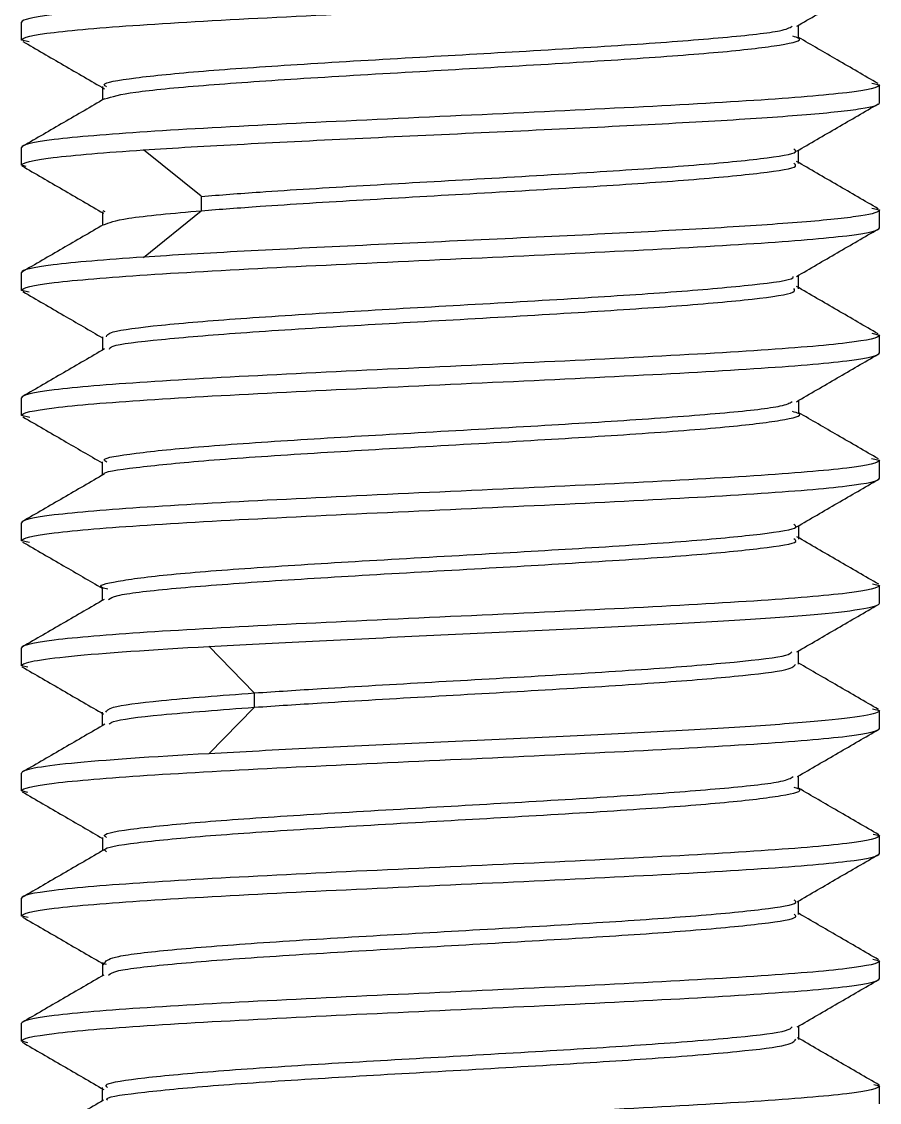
# Model space of a CAD drawing. Header units: millimetres. Extents: x 2 to 418, y 2 to 295.
# Drawn here: x 130.355 to 131.155, y 74.888 to 75.895 of the extents above; entities that cross this region are included whole.
import ezdxf

# ---------------------------------------------------------------- set-up
doc = ezdxf.new("R2010")
doc.units = ezdxf.units.MM

msp = doc.modelspace()

# ---------------------------------------------------------------- linework, layer by layer
at = {"color": 7, "linetype": 'Continuous', "lineweight": 25}
for p, q in [((130.35514, 75.87814), (130.35514, 75.89481)), ((131.0798, 75.87965), (131.0798, 75.89215)), ((130.36212, 75.87647), (130.35514, 75.87814)), ((131.14805, 75.83817), (131.15514, 75.83648)), ((130.4306, 75.83485), (130.4306, 75.82238)), ((131.15514, 75.81981), (131.15514, 75.83648)), ((130.35514, 75.76148), (130.35514, 75.77814)), ((130.52258, 75.73265), (130.46887, 75.77602)), ((131.07966, 75.76306), (131.07966, 75.77555)), ((130.35922, 75.7605), (130.35514, 75.76148)), ((130.52277, 75.71916), (130.52277, 75.7325)), ((130.43063, 75.71819), (130.43063, 75.70559)), ((130.43301, 75.71811), (130.4311, 75.71911)), ((130.46888, 75.67565), (130.52259, 75.71902)), ((131.14812, 75.72149), (131.15514, 75.71981)), ((131.15514, 75.70314), (131.15514, 75.71981)), ((130.35514, 75.64481), (130.35514, 75.66148)), ((131.07967, 75.64642), (131.07967, 75.6589)), ((130.36216, 75.64313), (130.35514, 75.64481)), ((130.43052, 75.60164), (130.43052, 75.58914)), ((131.14813, 75.60482), (131.15514, 75.60314)), ((131.15514, 75.58648), (131.15514, 75.60314)), ((130.35514, 75.52814), (130.35514, 75.54481)), ((131.07992, 75.52978), (131.07992, 75.54234)), ((130.36275, 75.52632), (130.35514, 75.52814)), ((130.43023, 75.48487), (130.43023, 75.47239)), ((131.14789, 75.48821), (131.15514, 75.48648)), ((131.15514, 75.46981), (131.15514, 75.48648)), ((130.35514, 75.41148), (130.35514, 75.42814)), ((131.08008, 75.41299), (131.08008, 75.4256)), ((130.36261, 75.40969), (130.35514, 75.41148)), ((130.43033, 75.3682), (130.43033, 75.35564)), ((131.1486, 75.37138), (131.15514, 75.36981)), ((131.15514, 75.35314), (131.15514, 75.36981)), ((130.35514, 75.29481), (130.35514, 75.31148)), ((130.57214, 75.26969), (130.52987, 75.31305)), ((131.0798, 75.29638), (131.0798, 75.30881)), ((130.36103, 75.2934), (130.35514, 75.29481)), ((130.57229, 75.2562), (130.57229, 75.26953)), ((130.52988, 75.21269), (130.57215, 75.25606)), ((131.14879, 75.25466), (131.15514, 75.25314)), ((131.15514, 75.23648), (131.15514, 75.25314)), ((130.43036, 75.25157), (130.43036, 75.23893)), ((130.35514, 75.17814), (130.35514, 75.19481)), ((131.07978, 75.1797), (131.07978, 75.19216)), ((130.36086, 75.17677), (130.35514, 75.17814)), ((130.43061, 75.13487), (130.43061, 75.12238)), ((131.14943, 75.13784), (131.15514, 75.13648)), ((131.15514, 75.11981), (131.15514, 75.13648)), ((130.35514, 75.06148), (130.35514, 75.07814)), ((131.07967, 75.06304), (131.07967, 75.07557)), ((130.36128, 75.06001), (130.35514, 75.06148)), ((131.14916, 75.02124), (131.15514, 75.01981)), ((130.43052, 75.01826), (130.43052, 75.0058)), ((130.43431, 75.01644), (130.43078, 75.01747)), ((131.15514, 75.00314), (131.15514, 75.01981)), ((130.35514, 74.94481), (130.35514, 74.96148)), ((131.07992, 74.94646), (131.07992, 74.95898)), ((130.36103, 74.9434), (130.35514, 74.94481)), ((130.43023, 74.90164), (130.43023, 74.88906)), ((131.14982, 74.90442), (131.15514, 74.90314)), ((131.15514, 74.88648), (131.15514, 74.90314))]:
    msp.add_line(p, q, dxfattribs=at)
for points, knots in [([(131.15514, 75.95314), (131.15514, 75.95071), (131.14473, 75.94828), (131.10466, 75.94342), (131.07501, 75.94099), (131.00096, 75.93613), (130.95659, 75.9337), (130.85984, 75.92884), (130.8075, 75.92641), (130.70278, 75.92155), (130.65044, 75.91912), (130.5537, 75.91425), (130.50932, 75.91182), (130.43528, 75.90696), (130.40563, 75.90453), (130.36555, 75.89967), (130.35514, 75.89724), (130.35514, 75.89481)], [0, 0, 0, 0, 0.125, 0.125, 0.25, 0.25, 0.375, 0.375, 0.5, 0.5, 0.625, 0.625, 0.75, 0.75, 0.875, 0.875, 1, 1, 1, 1]), ([(130.35514, 75.87814), (130.35514, 75.88057), (130.36555, 75.883), (130.40563, 75.88787), (130.43528, 75.8903), (130.50932, 75.89516), (130.5537, 75.89759), (130.65044, 75.90245), (130.70278, 75.90488), (130.8075, 75.90974), (130.85984, 75.91217), (130.95659, 75.91703), (131.00096, 75.91946), (131.07501, 75.92432), (131.10466, 75.92675), (131.14473, 75.93162), (131.15514, 75.93405), (131.15514, 75.93648)], [0, 0, 0, 0, 0.125, 0.125, 0.25, 0.25, 0.375, 0.375, 0.5, 0.5, 0.625, 0.625, 0.75, 0.75, 0.875, 0.875, 1, 1, 1, 1]), ([(131.07802, 75.89111), (131.09071, 75.89848), (131.11611, 75.91322), (131.14152, 75.92795), (131.15422, 75.93532)], [0, 0, 0, 0, 0.4998415, 1, 1, 1, 1]), ([(130.43428, 75.83476), (130.43323, 75.83539), (130.42868, 75.83815), (130.45694, 75.843), (130.5198, 75.8493), (130.61072, 75.85558), (130.71714, 75.86185), (130.82876, 75.86814), (130.93185, 75.8744), (131.01311, 75.8807), (131.06516, 75.88625), (131.07127, 75.88975), (131.07372, 75.89115)], [0, 0, 0, 0, 0.033689, 0.1467492, 0.2584061, 0.368012, 0.482191, 0.59024, 0.7043586, 0.8140261, 0.9256093, 1, 1, 1, 1]), ([(130.43249, 75.82338), (130.43963, 75.82549), (130.45387, 75.82969), (130.52065, 75.83597), (130.61049, 75.84225), (130.71718, 75.84852), (130.82883, 75.85481), (130.93148, 75.86107), (131.01444, 75.86737), (131.06686, 75.87364), (131.08623, 75.87847), (131.07653, 75.88118), (131.07443, 75.88176)], [0, 0, 0, 0, 0.1082347, 0.2160802, 0.3219448, 0.4322263, 0.5365871, 0.6468103, 0.7527344, 0.8605087, 0.9698053, 1, 1, 1, 1]), ([(131.15392, 75.83764), (131.14123, 75.845), (131.11651, 75.85933), (131.09181, 75.87367), (131.0798, 75.88065)], [0, 0, 0, 0, 0.5136221, 1, 1, 1, 1]), ([(130.3562, 75.87702), (130.3689, 75.86965), (130.39429, 75.85492), (130.41968, 75.84018), (130.43237, 75.83281)], [0, 0, 0, 0, 0.500164, 1, 1, 1, 1]), ([(131.15514, 75.83648), (131.15514, 75.83405), (131.14473, 75.83162), (131.10466, 75.82675), (131.07501, 75.82432), (131.00096, 75.81946), (130.95659, 75.81703), (130.85984, 75.81217), (130.8075, 75.80974), (130.70278, 75.80488), (130.65044, 75.80245), (130.5537, 75.79759), (130.50932, 75.79516), (130.43528, 75.7903), (130.40563, 75.78787), (130.36555, 75.783), (130.35514, 75.78057), (130.35514, 75.77814)], [0, 0, 0, 0, 0.125, 0.125, 0.25, 0.25, 0.375, 0.375, 0.5, 0.5, 0.625, 0.625, 0.75, 0.75, 0.875, 0.875, 1, 1, 1, 1]), ([(130.43243, 75.82344), (130.41976, 75.81608), (130.3944, 75.80135), (130.36903, 75.78663), (130.35634, 75.77927)], [0, 0, 0, 0, 0.4998538, 1, 1, 1, 1]), ([(130.4688, 75.77583), (130.49636, 75.77766), (130.52814, 75.77949), (130.59736, 75.78316), (130.6348, 75.78499), (130.71209, 75.78866), (130.75193, 75.79049), (130.83056, 75.79415), (130.86934, 75.79599), (130.94248, 75.79965), (130.97682, 75.80148), (131.03809, 75.80515), (131.065, 75.80698), (131.10907, 75.81065), (131.12622, 75.81248), (131.14926, 75.81614), (131.15514, 75.81798), (131.15514, 75.81981)], [0, 0, 0, 0, 0.125, 0.125, 0.25, 0.25, 0.375, 0.375, 0.5, 0.5, 0.625, 0.625, 0.75, 0.75, 0.875, 0.875, 1, 1, 1, 1]), ([(131.0779, 75.77453), (131.09059, 75.7819), (131.11597, 75.79664), (131.14136, 75.81137), (131.15406, 75.81874)], [0, 0, 0, 0, 0.4998242, 1, 1, 1, 1]), ([(130.35514, 75.76148), (130.35514, 75.76387), (130.36522, 75.76626), (130.40407, 75.77104), (130.43282, 75.77344), (130.4688, 75.77583)], [0, 0, 0, 0, 0.5, 0.5, 1, 1, 1, 1]), ([(130.52277, 75.73249), (130.54036, 75.73384), (130.58399, 75.73721), (130.67305, 75.74265), (130.78214, 75.74882), (130.88965, 75.75508), (130.98259, 75.76138), (131.04858, 75.76765), (131.0801, 75.77272), (131.0765, 75.77565), (131.07547, 75.77648)], [0, 0, 0, 0, 0.0927967, 0.2301679, 0.3690767, 0.5159378, 0.6550784, 0.7997262, 0.9430638, 1, 1, 1, 1]), ([(130.35528, 75.76103), (130.36796, 75.75367), (130.39332, 75.73894), (130.41869, 75.7242), (130.43138, 75.71683)], [0, 0, 0, 0, 0.50016027, 1, 1, 1, 1]), ([(130.52277, 75.71915), (130.54036, 75.72051), (130.58399, 75.72388), (130.67305, 75.72931), (130.78214, 75.73549), (130.88965, 75.74175), (130.98259, 75.74805), (131.04858, 75.75431), (131.0801, 75.75938), (131.0765, 75.76231), (131.07547, 75.76315)], [0, 0, 0, 0, 0.09279666, 0.23016787, 0.36907671, 0.51593778, 0.6550784, 0.79972623, 0.94306376, 1, 1, 1, 1]), ([(131.154, 75.72095), (131.14131, 75.72831), (131.11594, 75.74303), (131.09058, 75.75776), (131.07791, 75.76512)], [0, 0, 0, 0, 0.5001355, 1, 1, 1, 1]), ([(130.43152, 75.70589), (130.43654, 75.70796), (130.44722, 75.71238), (130.49657, 75.71682), (130.52277, 75.71917)], [0, 0, 0, 0, 0.46918599, 1, 1, 1, 1]), ([(131.15514, 75.71981), (131.15514, 75.71798), (131.14926, 75.71614), (131.12622, 75.71248), (131.10907, 75.71065), (131.065, 75.70698), (131.03809, 75.70515), (130.97682, 75.70148), (130.94248, 75.69965), (130.86934, 75.69599), (130.83056, 75.69415), (130.75193, 75.69049), (130.71209, 75.68866), (130.6348, 75.68499), (130.59736, 75.68316), (130.52814, 75.67949), (130.49636, 75.67766), (130.4688, 75.67583)], [0, 0, 0, 0, 0.125, 0.125, 0.25, 0.25, 0.375, 0.375, 0.5, 0.5, 0.625, 0.625, 0.75, 0.75, 0.875, 0.875, 1, 1, 1, 1]), ([(130.35514, 75.64481), (130.35514, 75.64724), (130.36555, 75.64967), (130.40563, 75.65453), (130.43528, 75.65696), (130.50932, 75.66182), (130.5537, 75.66425), (130.65044, 75.66912), (130.70278, 75.67155), (130.8075, 75.67641), (130.85984, 75.67884), (130.95659, 75.6837), (131.00096, 75.68613), (131.07501, 75.69099), (131.10466, 75.69342), (131.14473, 75.69828), (131.15514, 75.70071), (131.15514, 75.70314)], [0, 0, 0, 0, 0.125, 0.125, 0.25, 0.25, 0.375, 0.375, 0.5, 0.5, 0.625, 0.625, 0.75, 0.75, 0.875, 0.875, 1, 1, 1, 1]), ([(130.43128, 75.70597), (130.41863, 75.69862), (130.39332, 75.68393), (130.368, 75.66925), (130.35534, 75.66191)], [0, 0, 0, 0, 0.4999347, 1, 1, 1, 1]), ([(131.07784, 75.65783), (131.09052, 75.6652), (131.11588, 75.67993), (131.14125, 75.69465), (131.15395, 75.70201)], [0, 0, 0, 0, 0.4998505, 1, 1, 1, 1]), ([(130.4688, 75.67583), (130.43282, 75.67344), (130.40407, 75.67104), (130.36522, 75.66626), (130.35514, 75.66387), (130.35514, 75.66148)], [0, 0, 0, 0, 0.5, 0.5, 1, 1, 1, 1]), ([(130.43436, 75.60155), (130.43472, 75.60309), (130.43556, 75.60671), (130.4812, 75.61242), (130.55633, 75.6187), (130.65551, 75.62497), (130.76633, 75.63126), (130.87491, 75.63752), (130.97082, 75.64382), (131.04046, 75.65009), (131.07532, 75.6548), (131.07491, 75.65737), (131.07484, 75.65784)], [0, 0, 0, 0, 0.0820317, 0.1932906, 0.3036531, 0.4178147, 0.5260915, 0.6406053, 0.7500186, 0.8623449, 0.9752779, 1, 1, 1, 1]), ([(130.43698, 75.59018), (130.43747, 75.59107), (130.4391, 75.59404), (130.4818, 75.59909), (130.55616, 75.60536), (130.65556, 75.61164), (130.7663, 75.61793), (130.87497, 75.62418), (130.97062, 75.63048), (131.04126, 75.63676), (131.07791, 75.64213), (131.07608, 75.64538), (131.07544, 75.64651)], [0, 0, 0, 0, 0.0470144, 0.1581872, 0.2684643, 0.3825375, 0.4907305, 0.6051556, 0.7144842, 0.8267235, 0.9395691, 1, 1, 1, 1]), ([(131.15403, 75.60428), (131.14133, 75.61164), (131.11594, 75.62637), (131.09056, 75.64111), (131.07787, 75.64848)], [0, 0, 0, 0, 0.5001636, 1, 1, 1, 1]), ([(130.35635, 75.64367), (130.36904, 75.6363), (130.39378, 75.62196), (130.41849, 75.60761), (130.43052, 75.60062)], [0, 0, 0, 0, 0.5133303, 1, 1, 1, 1]), ([(131.15514, 75.60314), (131.15514, 75.60071), (131.14473, 75.59828), (131.10466, 75.59342), (131.07501, 75.59099), (131.00096, 75.58613), (130.95659, 75.5837), (130.85984, 75.57884), (130.8075, 75.57641), (130.70278, 75.57155), (130.65044, 75.56912), (130.5537, 75.56425), (130.50932, 75.56182), (130.43528, 75.55696), (130.40563, 75.55453), (130.36555, 75.54967), (130.35514, 75.54724), (130.35514, 75.54481)], [0, 0, 0, 0, 0.125, 0.125, 0.25, 0.25, 0.375, 0.375, 0.5, 0.5, 0.625, 0.625, 0.75, 0.75, 0.875, 0.875, 1, 1, 1, 1]), ([(130.35514, 75.52814), (130.35514, 75.53057), (130.36555, 75.533), (130.40563, 75.53787), (130.43528, 75.5403), (130.50932, 75.54516), (130.5537, 75.54759), (130.65044, 75.55245), (130.70278, 75.55488), (130.8075, 75.55974), (130.85984, 75.56217), (130.95659, 75.56703), (131.00096, 75.56946), (131.07501, 75.57432), (131.10466, 75.57675), (131.14473, 75.58162), (131.15514, 75.58405), (131.15514, 75.58648)], [0, 0, 0, 0, 0.125, 0.125, 0.25, 0.25, 0.375, 0.375, 0.5, 0.5, 0.625, 0.625, 0.75, 0.75, 0.875, 0.875, 1, 1, 1, 1]), ([(130.43235, 75.5902), (130.41966, 75.58283), (130.39427, 75.56809), (130.36887, 75.55336), (130.35616, 75.54599)], [0, 0, 0, 0, 0.4998438, 1, 1, 1, 1]), ([(131.07776, 75.54108), (131.09044, 75.54845), (131.11582, 75.56318), (131.14121, 75.5779), (131.15391, 75.58526)], [0, 0, 0, 0, 0.499836, 1, 1, 1, 1]), ([(130.4346, 75.48479), (130.43334, 75.48548), (130.42834, 75.48824), (130.4588, 75.4931), (130.52004, 75.49937), (130.61186, 75.50566), (130.71912, 75.51194), (130.8297, 75.5182), (130.93279, 75.5245), (131.01485, 75.53076), (131.06489, 75.53634), (131.07135, 75.53978), (131.07389, 75.54112)], [0, 0, 0, 0, 0.03711954, 0.1467169, 0.25857596, 0.37169014, 0.48032188, 0.59489445, 0.70333889, 0.81675367, 0.92810545, 1, 1, 1, 1]), ([(130.35633, 75.52686), (130.36903, 75.5195), (130.39368, 75.50522), (130.4183, 75.49093), (130.43023, 75.484)], [0, 0, 0, 0, 0.5155422, 1, 1, 1, 1]), ([(130.43228, 75.47351), (130.43226, 75.47352), (130.42988, 75.47559), (130.46009, 75.47976), (130.51968, 75.48603), (130.61196, 75.49232), (130.71907, 75.49861), (130.8298, 75.50487), (130.93243, 75.51117), (131.01626, 75.51743), (131.06624, 75.52373), (131.08648, 75.5285), (131.07637, 75.5312), (131.074, 75.53183)], [0, 0, 0, 0, 0.00067068, 0.10653297, 0.21457988, 0.32383913, 0.42876871, 0.53943665, 0.64418531, 0.75373492, 0.86129184, 0.96759649, 1, 1, 1, 1]), ([(131.15429, 75.48767), (131.14157, 75.49504), (131.11678, 75.5094), (131.09199, 75.52378), (131.07992, 75.53079)], [0, 0, 0, 0, 0.51272158, 1, 1, 1, 1]), ([(131.15514, 75.48648), (131.15514, 75.48405), (131.14473, 75.48162), (131.10466, 75.47675), (131.07501, 75.47432), (131.00096, 75.46946), (130.95659, 75.46703), (130.85984, 75.46217), (130.8075, 75.45974), (130.70278, 75.45488), (130.65044, 75.45245), (130.5537, 75.44759), (130.50932, 75.44516), (130.43528, 75.4403), (130.40563, 75.43787), (130.36555, 75.433), (130.35514, 75.43057), (130.35514, 75.42814)], [0, 0, 0, 0, 0.125, 0.125, 0.25, 0.25, 0.375, 0.375, 0.5, 0.5, 0.625, 0.625, 0.75, 0.75, 0.875, 0.875, 1, 1, 1, 1]), ([(130.35514, 75.41148), (130.35514, 75.41391), (130.36555, 75.41634), (130.40563, 75.4212), (130.43528, 75.42363), (130.50932, 75.42849), (130.5537, 75.43092), (130.65044, 75.43578), (130.70278, 75.43821), (130.8075, 75.44307), (130.85984, 75.4455), (130.95659, 75.45037), (131.00096, 75.4528), (131.07501, 75.45766), (131.10466, 75.46009), (131.14473, 75.46495), (131.15514, 75.46738), (131.15514, 75.46981)], [0, 0, 0, 0, 0.125, 0.125, 0.25, 0.25, 0.375, 0.375, 0.5, 0.5, 0.625, 0.625, 0.75, 0.75, 0.875, 0.875, 1, 1, 1, 1]), ([(130.43213, 75.47349), (130.41942, 75.46613), (130.394, 75.45138), (130.36857, 75.43665), (130.35585, 75.42929)], [0, 0, 0, 0, 0.4998236, 1, 1, 1, 1]), ([(131.07793, 75.42435), (131.09062, 75.43172), (131.116, 75.44645), (131.14141, 75.46116), (131.15412, 75.46852)], [0, 0, 0, 0, 0.4998533, 1, 1, 1, 1]), ([(130.43565, 75.36612), (130.43366, 75.36661), (130.42335, 75.36914), (130.44185, 75.37378), (130.4888, 75.38004), (130.57108, 75.38634), (130.67247, 75.39262), (130.78311, 75.39889), (130.89109, 75.40518), (130.98414, 75.41144), (131.04805, 75.41774), (131.08076, 75.42269), (131.07658, 75.4256), (131.07542, 75.42641)], [0, 0, 0, 0, 0.0242707, 0.1257509, 0.2314823, 0.3359012, 0.4384021, 0.5451797, 0.6462247, 0.7529458, 0.8555043, 0.9598543, 1, 1, 1, 1]), ([(131.15452, 75.37084), (131.1418, 75.37821), (131.11638, 75.39294), (131.09095, 75.40768), (131.07825, 75.41505)], [0, 0, 0, 0, 0.5001944, 1, 1, 1, 1]), ([(130.35607, 75.41023), (130.36878, 75.40287), (130.39354, 75.38852), (130.41828, 75.37417), (130.43033, 75.36717)], [0, 0, 0, 0, 0.5130143, 1, 1, 1, 1]), ([(130.43611, 75.35663), (130.43799, 75.35787), (130.44306, 75.36124), (130.49032, 75.36671), (130.57068, 75.37301), (130.67258, 75.37929), (130.78308, 75.38555), (130.8911, 75.39185), (130.98414, 75.3981), (131.04805, 75.4044), (131.08076, 75.40936), (131.07658, 75.41227), (131.07542, 75.41308)], [0, 0, 0, 0, 0.0662367, 0.1791656, 0.2906929, 0.4001715, 0.514218, 0.6221415, 0.7361276, 0.8456678, 0.9571214, 1, 1, 1, 1]), ([(131.15514, 75.36981), (131.15514, 75.36738), (131.14473, 75.36495), (131.10466, 75.36009), (131.07501, 75.35766), (131.00096, 75.3528), (130.95659, 75.35037), (130.85984, 75.3455), (130.8075, 75.34307), (130.70278, 75.33821), (130.65044, 75.33578), (130.5537, 75.33092), (130.50932, 75.32849), (130.43528, 75.32363), (130.40563, 75.3212), (130.36555, 75.31634), (130.35514, 75.31391), (130.35514, 75.31148)], [0, 0, 0, 0, 0.125, 0.125, 0.25, 0.25, 0.375, 0.375, 0.5, 0.5, 0.625, 0.625, 0.75, 0.75, 0.875, 0.875, 1, 1, 1, 1]), ([(130.4321, 75.35667), (130.4194, 75.3493), (130.39399, 75.33455), (130.36857, 75.31982), (130.35586, 75.31246)], [0, 0, 0, 0, 0.4998005, 1, 1, 1, 1]), ([(130.52982, 75.31287), (130.55969, 75.31454), (130.59233, 75.31622), (130.6608, 75.31958), (130.69662, 75.32126), (130.76881, 75.32461), (130.80518, 75.32629), (130.87582, 75.32965), (130.91009, 75.33133), (130.97401, 75.33468), (131.00367, 75.33636), (131.05621, 75.33972), (131.07909, 75.3414), (131.11641, 75.34475), (131.13085, 75.34643), (131.15021, 75.34979), (131.15514, 75.35147), (131.15514, 75.35314)], [0, 0, 0, 0, 0.125, 0.125, 0.25, 0.25, 0.375, 0.375, 0.5, 0.5, 0.625, 0.625, 0.75, 0.75, 0.875, 0.875, 1, 1, 1, 1]), ([(131.07804, 75.30779), (131.09072, 75.31515), (131.11609, 75.32988), (131.14147, 75.3446), (131.15417, 75.35196)], [0, 0, 0, 0, 0.4998778, 1, 1, 1, 1]), ([(130.35514, 75.29481), (130.35514, 75.29782), (130.37121, 75.30083), (130.43179, 75.30685), (130.47625, 75.30986), (130.52982, 75.31287)], [0, 0, 0, 0, 0.5, 0.5, 1, 1, 1, 1]), ([(130.57229, 75.26952), (130.5927, 75.27088), (130.64333, 75.27425), (130.73806, 75.27968), (130.84683, 75.28586), (130.94742, 75.29212), (131.02407, 75.29842), (131.06954, 75.30362), (131.07242, 75.30677), (131.07336, 75.30781)], [0, 0, 0, 0, 0.106635, 0.2644918, 0.4241155, 0.5928773, 0.7527674, 0.9189859, 1, 1, 1, 1]), ([(130.35545, 75.29393), (130.36814, 75.28658), (130.39351, 75.27187), (130.41888, 75.25716), (130.43156, 75.2498)], [0, 0, 0, 0, 0.5001043, 1, 1, 1, 1]), ([(130.57229, 75.25619), (130.5927, 75.25755), (130.64333, 75.26091), (130.73805, 75.26635), (130.84687, 75.27253), (130.94727, 75.27878), (131.02461, 75.28508), (131.07342, 75.29095), (131.07582, 75.29477), (131.07689, 75.29647)], [0, 0, 0, 0, 0.1013622, 0.2514134, 0.4031441, 0.5635611, 0.7155449, 0.8735444, 1, 1, 1, 1]), ([(131.15425, 75.25413), (131.14155, 75.2615), (131.11673, 75.27589), (131.09191, 75.2903), (131.0798, 75.29733)], [0, 0, 0, 0, 0.5118829, 1, 1, 1, 1]), ([(130.43355, 75.25147), (130.43447, 75.25303), (130.43664, 75.2567), (130.4816, 75.26271), (130.54101, 75.26719), (130.57229, 75.26954)], [0, 0, 0, 0, 0.2594798, 0.6102272, 1, 1, 1, 1]), ([(130.4369, 75.24027), (130.43766, 75.24112), (130.44031, 75.24408), (130.48222, 75.24938), (130.54123, 75.25385), (130.57229, 75.25621)], [0, 0, 0, 0, 0.159963, 0.5578465, 1, 1, 1, 1]), ([(131.15514, 75.25314), (131.15514, 75.25147), (131.15021, 75.24979), (131.13085, 75.24643), (131.11641, 75.24475), (131.07909, 75.2414), (131.05621, 75.23972), (131.00367, 75.23636), (130.97401, 75.23468), (130.91009, 75.23133), (130.87582, 75.22965), (130.80518, 75.22629), (130.76881, 75.22461), (130.69662, 75.22126), (130.6608, 75.21958), (130.59233, 75.21622), (130.55969, 75.21454), (130.52982, 75.21287)], [0, 0, 0, 0, 0.125, 0.125, 0.25, 0.25, 0.375, 0.375, 0.5, 0.5, 0.625, 0.625, 0.75, 0.75, 0.875, 0.875, 1, 1, 1, 1]), ([(130.35514, 75.17814), (130.35514, 75.18057), (130.36555, 75.183), (130.40563, 75.18787), (130.43528, 75.1903), (130.50932, 75.19516), (130.5537, 75.19759), (130.65044, 75.20245), (130.70278, 75.20488), (130.8075, 75.20974), (130.85984, 75.21217), (130.95659, 75.21703), (131.00096, 75.21946), (131.07501, 75.22432), (131.10466, 75.22675), (131.14473, 75.23162), (131.15514, 75.23405), (131.15514, 75.23648)], [0, 0, 0, 0, 0.125, 0.125, 0.25, 0.25, 0.375, 0.375, 0.5, 0.5, 0.625, 0.625, 0.75, 0.75, 0.875, 0.875, 1, 1, 1, 1]), ([(130.43271, 75.24029), (130.42004, 75.23293), (130.39471, 75.21822), (130.36934, 75.20352), (130.35666, 75.19616)], [0, 0, 0, 0, 0.4998702, 1, 1, 1, 1]), ([(131.07864, 75.1915), (131.09132, 75.19886), (131.11668, 75.21358), (131.14204, 75.22829), (131.15472, 75.23564)], [0, 0, 0, 0, 0.4998945, 1, 1, 1, 1]), ([(130.52982, 75.21287), (130.47625, 75.20986), (130.43179, 75.20685), (130.37121, 75.20083), (130.35514, 75.19782), (130.35514, 75.19481)], [0, 0, 0, 0, 0.5, 0.5, 1, 1, 1, 1]), ([(130.4344, 75.13478), (130.43336, 75.13546), (130.42903, 75.13826), (130.45804, 75.14316), (130.52182, 75.14946), (130.61313, 75.15573), (130.71996, 75.16201), (130.83152, 75.1683), (130.93414, 75.17456), (131.0149, 75.18085), (131.06675, 75.18648), (131.07234, 75.19007), (131.07464, 75.19154)], [0, 0, 0, 0, 0.0357127, 0.1484099, 0.2587336, 0.3681685, 0.4813704, 0.5887371, 0.7022883, 0.810782, 0.922164, 1, 1, 1, 1]), ([(130.35575, 75.17731), (130.36843, 75.16995), (130.39338, 75.15547), (130.41834, 75.14099), (130.43061, 75.13386)], [0, 0, 0, 0, 0.5080677, 1, 1, 1, 1]), ([(130.4344, 75.12145), (130.43336, 75.12212), (130.42903, 75.12493), (130.45804, 75.12983), (130.52181, 75.13612), (130.61314, 75.1424), (130.71993, 75.14868), (130.83161, 75.15497), (130.93377, 75.16122), (131.01623, 75.16752), (131.06757, 75.17379), (131.08631, 75.17847), (131.07713, 75.18102), (131.07556, 75.18146)], [0, 0, 0, 0, 0.033779, 0.1403743, 0.2447244, 0.3482339, 0.4553065, 0.5568598, 0.6642628, 0.766882, 0.8722333, 0.9781536, 1, 1, 1, 1]), ([(131.15449, 75.13732), (131.14179, 75.14468), (131.11689, 75.15912), (131.09198, 75.17358), (131.07978, 75.18067)], [0, 0, 0, 0, 0.5099656, 1, 1, 1, 1]), ([(131.15514, 75.13648), (131.15514, 75.13405), (131.14473, 75.13162), (131.10466, 75.12675), (131.07501, 75.12432), (131.00096, 75.11946), (130.95659, 75.11703), (130.85984, 75.11217), (130.8075, 75.10974), (130.70278, 75.10488), (130.65044, 75.10245), (130.5537, 75.09759), (130.50932, 75.09516), (130.43528, 75.0903), (130.40563, 75.08787), (130.36555, 75.083), (130.35514, 75.08057), (130.35514, 75.07814)], [0, 0, 0, 0, 0.125, 0.125, 0.25, 0.25, 0.375, 0.375, 0.5, 0.5, 0.625, 0.625, 0.75, 0.75, 0.875, 0.875, 1, 1, 1, 1]), ([(130.43206, 75.12323), (130.41938, 75.11586), (130.39399, 75.10112), (130.36861, 75.08639), (130.35592, 75.07903)], [0, 0, 0, 0, 0.499824, 1, 1, 1, 1]), ([(130.35514, 75.06148), (130.35514, 75.06391), (130.36555, 75.06634), (130.40563, 75.0712), (130.43528, 75.07363), (130.50932, 75.07849), (130.5537, 75.08092), (130.65044, 75.08578), (130.70278, 75.08821), (130.8075, 75.09307), (130.85984, 75.0955), (130.95659, 75.10037), (131.00096, 75.1028), (131.07501, 75.10766), (131.10466, 75.11009), (131.14473, 75.11495), (131.15514, 75.11738), (131.15514, 75.11981)], [0, 0, 0, 0, 0.125, 0.125, 0.25, 0.25, 0.375, 0.375, 0.5, 0.5, 0.625, 0.625, 0.75, 0.75, 0.875, 0.875, 1, 1, 1, 1]), ([(131.0783, 75.07477), (131.09097, 75.08213), (131.11632, 75.09685), (131.14167, 75.11156), (131.15435, 75.11891)], [0, 0, 0, 0, 0.4998734, 1, 1, 1, 1]), ([(130.4324, 75.01817), (130.43453, 75.02009), (130.43894, 75.02406), (130.49184, 75.03013), (130.5714, 75.03641), (130.67367, 75.04269), (130.78504, 75.04898), (130.89213, 75.05524), (130.98465, 75.06154), (131.04976, 75.0678), (131.0804, 75.07281), (131.07658, 75.07568), (131.07553, 75.07646)], [0, 0, 0, 0, 0.0985129, 0.2044398, 0.3125527, 0.4218787, 0.5268724, 0.6376079, 0.7424205, 0.852037, 0.9596596, 1, 1, 1, 1]), ([(130.43624, 75.00649), (130.43803, 75.00785), (130.44252, 75.01128), (130.49223, 75.0168), (130.57129, 75.02307), (130.6737, 75.02936), (130.78504, 75.03565), (130.89213, 75.04191), (130.98465, 75.0482), (131.04976, 75.05447), (131.0804, 75.05948), (131.07658, 75.06235), (131.07553, 75.06313)], [0, 0, 0, 0, 0.0722782, 0.1812878, 0.2925469, 0.4050545, 0.5131036, 0.6270617, 0.7349245, 0.8477311, 0.9584857, 1, 1, 1, 1]), ([(131.15443, 75.0207), (131.14174, 75.02807), (131.11682, 75.04253), (131.0919, 75.057), (131.07967, 75.0641)], [0, 0, 0, 0, 0.5093921, 1, 1, 1, 1]), ([(130.35598, 75.06053), (130.36867, 75.05318), (130.39403, 75.03847), (130.41939, 75.02375), (130.43206, 75.01639)], [0, 0, 0, 0, 0.5001377, 1, 1, 1, 1]), ([(131.15514, 75.01981), (131.15514, 75.01738), (131.14473, 75.01495), (131.10466, 75.01009), (131.07501, 75.00766), (131.00096, 75.0028), (130.95659, 75.00037), (130.85984, 74.9955), (130.8075, 74.99307), (130.70278, 74.98821), (130.65044, 74.98578), (130.5537, 74.98092), (130.50932, 74.97849), (130.43528, 74.97363), (130.40563, 74.9712), (130.36555, 74.96634), (130.35514, 74.96391), (130.35514, 74.96148)], [0, 0, 0, 0, 0.125, 0.125, 0.25, 0.25, 0.375, 0.375, 0.5, 0.5, 0.625, 0.625, 0.75, 0.75, 0.875, 0.875, 1, 1, 1, 1]), ([(130.35514, 74.94481), (130.35514, 74.94724), (130.36555, 74.94967), (130.40563, 74.95453), (130.43528, 74.95696), (130.50932, 74.96182), (130.5537, 74.96425), (130.65044, 74.96912), (130.70278, 74.97155), (130.8075, 74.97641), (130.85984, 74.97884), (130.95659, 74.9837), (131.00096, 74.98613), (131.07501, 74.99099), (131.10466, 74.99342), (131.14473, 74.99828), (131.15514, 75.00071), (131.15514, 75.00314)], [0, 0, 0, 0, 0.125, 0.125, 0.25, 0.25, 0.375, 0.375, 0.5, 0.5, 0.625, 0.625, 0.75, 0.75, 0.875, 0.875, 1, 1, 1, 1]), ([(130.43177, 75.00652), (130.41908, 74.99915), (130.39369, 74.98441), (130.3683, 74.96969), (130.3556, 74.96232)], [0, 0, 0, 0, 0.49984499, 1, 1, 1, 1]), ([(131.07834, 74.95806), (131.09102, 74.96542), (131.11639, 74.98014), (131.14177, 74.99485), (131.15446, 75.00221)], [0, 0, 0, 0, 0.4998558, 1, 1, 1, 1]), ([(130.43527, 74.90156), (130.43426, 74.90258), (130.43122, 74.90564), (130.46698, 74.91081), (130.53356, 74.91708), (130.62905, 74.92338), (130.73769, 74.92966), (130.8478, 74.93592), (130.94849, 74.94222), (131.02563, 74.94847), (131.06951, 74.95379), (131.07273, 74.95697), (131.07386, 74.95809)], [0, 0, 0, 0, 0.0540985, 0.1623235, 0.2750823, 0.3864414, 0.495755, 0.6096296, 0.7173904, 0.8312047, 0.9405798, 1, 1, 1, 1]), ([(130.35555, 74.94393), (130.36825, 74.93657), (130.39364, 74.92186), (130.41902, 74.90714), (130.43171, 74.89978)], [0, 0, 0, 0, 0.5001426, 1, 1, 1, 1]), ([(130.4351, 74.8897), (130.43475, 74.89023), (130.43304, 74.8928), (130.46762, 74.89748), (130.53338, 74.90375), (130.62909, 74.91004), (130.73767, 74.91632), (130.84784, 74.92259), (130.94837, 74.92888), (131.02609, 74.93514), (131.07292, 74.94106), (131.07587, 74.94484), (131.07721, 74.94656)], [0, 0, 0, 0, 0.02784711, 0.13545179, 0.24756419, 0.35828501, 0.46697207, 0.58019386, 0.68733702, 0.80049895, 0.90924708, 1, 1, 1, 1]), ([(131.15502, 74.90388), (131.14232, 74.91125), (131.11692, 74.92597), (131.09152, 74.94071), (131.07883, 74.94808)], [0, 0, 0, 0, 0.5001522, 1, 1, 1, 1]), ([(131.15514, 74.90314), (131.15514, 74.90071), (131.14473, 74.89828), (131.10466, 74.89342), (131.07501, 74.89099), (131.00096, 74.88613), (130.95659, 74.8837), (130.85984, 74.87884), (130.8075, 74.87641), (130.70278, 74.87155), (130.65044, 74.86912), (130.5537, 74.86425), (130.50932, 74.86182), (130.43528, 74.85696), (130.40563, 74.85453), (130.36555, 74.84967), (130.35514, 74.84724), (130.35514, 74.84481)], [0, 0, 0, 0, 0.125, 0.125, 0.25, 0.25, 0.375, 0.375, 0.5, 0.5, 0.625, 0.625, 0.75, 0.75, 0.875, 0.875, 1, 1, 1, 1]), ([(130.43134, 74.8897), (130.41864, 74.88233), (130.39323, 74.8676), (130.36782, 74.85287), (130.35511, 74.84551)], [0, 0, 0, 0, 0.49983886, 1, 1, 1, 1])]:
    msp.add_open_spline(points, degree=3, knots=knots, dxfattribs=at)

doc.saveas('drawing.dxf')
